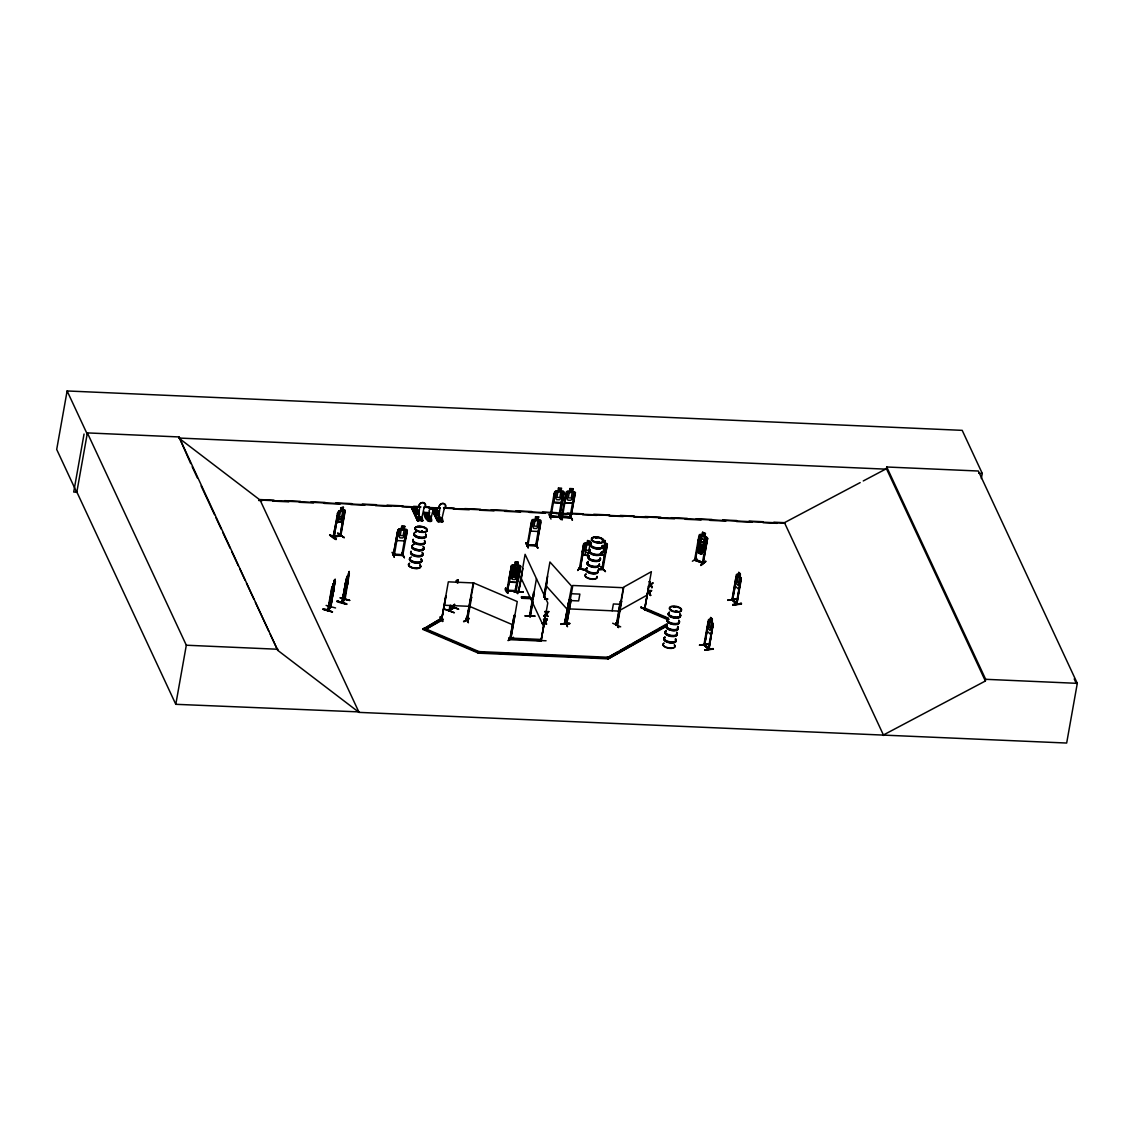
<?xml version="1.0" encoding="UTF-8"?>
<svg xmlns="http://www.w3.org/2000/svg" width="1134" height="1134" viewBox="0 0 1134 1134"><rect width="100%" height="100%" fill="white"/><g stroke="black" fill="none" stroke-linecap="round" stroke-linejoin="round"><path stroke-width="1.5" d="M739.864 586.888L738.773 589.326L734.988 585.881L735.002 582.564M334.247 536.368L333.183 536.325L339.874 535.12M340.824 535.687L345.246 510.555L342.964 510.102M420.133 517.061L419.509 520.095L420.643 517.217M420.757 518.181L420.232 517.147L420.161 518.082M420.161 517.217L420.842 518.351M429.318 520.619L429.658 518.748L430.325 519.23M440.757 518.281C439.099 518.777 442.274 518.777 440.176 517.997M440.446 518.975L440.318 518.025L440.502 519.273M349.57 600.382L340.2 597.845L349.683 600.283M534.78 616.102L525.17 616.116L534.738 615.932M536.538 640.427L546.064 640.767M543.696 597.008L549.933 561.982L571.678 586.25L564.562 623.402M331.142 593.125L331 595.69L333.254 592.742M421.522 518.947L424.13 507.607A3.303 2.835 -26 0 0 424.867 503.468A3.303 2.835 -26 0 0 420.388 503.298A3.303 2.835 -26 0 0 419.651 507.437L418.347 518.819L421.465 518.848M428.539 519.783L429.446 512.242A2.197 1.885 -26 0 1 429.928 509.478A2.197 1.885 -26 0 1 432.919 509.605A2.197 1.885 -26 0 1 432.437 512.355L430.693 519.925L428.397 519.826L428.17 520.974M431.09 521.201L431.161 519.117L431.175 520.761L428.496 520.648L429.474 512.313M434.662 512.341C438.645 519.712 436.462 523.228 442.699 521.399L442.359 518.621L442.388 521.087L438.376 520.931L439.794 508.316A3.303 2.835 -26 0 1 440.531 504.176A3.303 2.835 -26 0 1 445.01 504.361A3.303 2.835 -26 0 1 444.273 508.486L441.65 519.84L438.22 519.698L437.639 521.583L432.99 512.284M981.335 478.562L982.257 473.402L962.199 430.353L67.119 390.961L56.7 449.447L76.758 492.482L87.375 432.904L179.002 436.944L277.745 650.349L359.039 712.379L1066.669 743.039L1077.3 683.348L978.359 471.021L886.731 466.995L886.434 468.696L985.375 681.01L883.429 734.974M84.044 434.038L73.71 492.043L76.928 492.17M179.002 436.944L190.71 463.579M358.925 711.897L175.798 704.313L186.316 645.218L87.375 432.904M329.625 535.248C334.686 534.738 341.518 545.142 329.682 535.177M340.384 535.532L333.027 537.19L337.96 513.645L334.091 537.218L337.96 513.645M342.865 510.215L343.928 510.895L342.964 516.268L341.32 518.848L339.009 519.372L338.187 517.345L339.137 511.973L340.554 510.739L337.762 512.185L333.254 537.36L334.034 536.169M338.811 511.122L336.699 522.646L342.511 521.342L343.8 518.252M340.483 510.683L340.923 507.734L343.474 507.224L340.81 521.725M332.46 611.836C315.436 608.348 324.707 607.342 332.305 612.091M338.499 522.25L341.065 507.848L343.375 507.337M337.62 533.476L344.226 537.629L338.045 533.391M337.762 533.023L344.226 537.658M335.551 607.952L326.11 605.443M340.257 535.007L340.98 534.837L340.03 535.886L344.013 512.313L344.906 512.313L344.013 512.313M340.172 535.858L344.226 512.455M344.693 512.157L340.554 535.517M331.837 587.143L327.641 610.574L330.674 606.733M328.336 610.29L332.092 586.802M328.066 610.602L333.084 584.067L332.588 585.484M328.321 610.347L328.222 609.794M334.247 580.353L332.205 591.92L333.991 587.866M335.437 581.87L335.21 581.175L330.561 607.342L334.473 583.103L332.616 589.623L333.509 588.475M330.561 607.342L335.21 579.134L334.161 580.381M327.995 610.616L330.873 607.016L334.7 583.471M337.351 601.105C366.239 610.418 317.435 595.024 346.664 603.784M340.2 597.845L349.527 600.496M342.199 602.891L346.65 577.759L349.343 573.478L345.062 599.319L342.099 602.962L346.239 579.105L341.773 602.863L344.807 599.021M342.029 602.494L346.239 579.105M348.124 580.154L346.338 584.223L349.244 571.394L344.339 599.517L344.963 598.766M344.367 599.546L347.089 584.464M394.306 557.276L392.222 552.23L394.263 557.148M394.448 554.512L398.332 531.562L397.481 531.52L393.285 555.079L397.921 529.932L399.097 528.954L406.411 529.323L407.333 530.386L405.958 538.126L404.37 540.932L396.999 540.564L396.56 537.7M396.673 537.7L398.034 530.032L399.097 528.954M394.349 555.121L394.306 554.058M406.822 531.931L405.958 531.903L401.762 555.447L401.847 554.441L402.981 554.639M407.333 530.386L402.754 555.334M418.049 520.733L411.77 507.975L416.589 507.848C420.473 512.114 404.413 507.352 417.199 509.109M404.384 557.715L401.805 552.641L404.37 557.673M404.002 557.248L401.819 553.052M418.758 512.313L413.953 512.44L418.758 512.313L419.367 513.574L414.562 513.688L419.325 513.872L416.589 507.848M417.61 509.946L412.804 510.073L417.61 509.946C421.494 514.198 405.433 509.435 418.219 511.207M417.199 519.074L417.836 517.572L418.233 520.038L422.245 520.194L422.231 517.742L422.854 520.889L421.054 517.43M417.836 517.572L417.539 518.862L421.635 518.947L421.848 517.728M418.077 518.805L417.44 520.719L411.699 508.145L417.496 520.704M421.947 519.259L422.231 517.742M424.229 512.398C422.897 522.689 439.156 526.261 427.405 512.525L424.229 512.398C433.471 531.633 426.129 513.886 423.918 512.837M424.91 513.801L428.042 514.127M426.086 516.211L429.262 516.339M427.405 512.525L431.544 521.229M428.085 519.811L427.986 518.989L427.802 520.01L430.977 520.137L431.161 519.117M438.192 521.626L431.969 508.556L436.732 508.741L437.285 510.3M430.325 520.719L430.594 518.947L429.758 519.088M430.764 519.925L430.906 519.103M432.933 510.952L437.752 510.839C440.304 513.645 432.664 513.348 432.99 510.654M439.51 514.453L434.705 514.581L439.453 514.765L436.732 508.741M437.341 519.967L437.611 518.436L438.589 519.712M437.752 519.67L437.979 518.451M439.652 520.974L440.474 518.337M440.658 518.522L441.509 518.366L441.055 520.931M441.778 519.826L441.991 518.607M442.09 520.152L442.359 518.621M492.921 652.929L477.797 652.872L422.812 629.384L441.424 618.313L442.898 619.731L425.434 629.498L443.025 619.008M422.812 629.384L441.424 618.313M445.719 595.903L441.65 619.49L448.327 581.841L473.757 582.961L466.783 620.241M446.144 595.917L441.693 619.476M440.233 617.009L442.699 621.163M449.149 610.645L449.872 605.499L458.575 609.185L449.844 605.882M450.467 605.4L449.39 610.843L450.765 605.513M457.215 582.706L457.796 579.701L457.3 582.748M454.011 604.592L453.784 608.079L454.734 604.422M454.436 604.309L453.657 608.079L453.94 607.229M463.962 621.758L469.235 618.328L464.004 621.262M466.003 618.214L468.413 622.779L466.272 618.2M510.017 638.045L510.81 639.094L517.246 601.559L473.261 582.763L466.471 620.355L467.392 620.723L471.645 597.193L470.908 596.881L466.698 620.582M466.939 619.419L467.321 619.83C468.229 622.169 466.258 618.101 467.548 619.873M477.797 652.872L478.945 651.582L607.682 657.238L608.093 658.131L607.966 658.854L479.228 653.198L478.945 651.582L423.96 628.08L423.818 628.817L478.817 652.305M479.228 653.198L478.945 651.582M505.707 588.135C503.014 589.864 512.072 598.369 505.636 588.177M506.657 590.828L507.933 590.176L506.841 591.027M514.68 564.959L513.05 566.008L512.086 571.38L513.248 573.747L516.168 573.875L518.139 571.635L519.103 566.263L517.699 565.242L518.309 562.223L515.19 562.081L514.779 565.115L512.54 564.874L511.363 565.852L506.728 590.984L516.268 591.409L515.573 590.559M511.462 565.894L509.038 579.276L509.492 582.167L516.849 582.507L518.422 579.687L520.747 566.249L517.827 565.143L518.195 562.308L515.19 562.081M509.69 579.176L507.493 590.814M510.583 574.158L511.774 567.482L510.924 567.439L511.859 567.638L507.508 590.842M507.819 592.699L505.58 588.503L507.748 593.181M515.701 589.042L517.827 593.635L515.701 589.07M515.318 588.603L517.373 593.493M519.471 567.964L515.318 591.409L519.4 567.808L520.336 568.006L519.4 567.808M520.634 566.291L516.083 591.438L516.339 590.389L515.488 590.531M508.131 640.625L513.447 637.662M522.164 574.158L518.536 592.359L525.099 554.313L547.779 602.99L541.003 641.05L509.209 639.647L508.925 638.031L540.72 639.434L541.131 640.313L509.336 638.924L508.925 638.031M525.935 543.186L528.132 547.821L526.091 542.775M509.209 639.647L509.336 638.924M509.861 638.896L514.156 615.351L510.13 638.754M522.902 568.545L518.366 591.976M518.961 592.345L519.103 591.551M527.367 544.589L535.687 545.383L527.466 544.802L527.112 545.624L531.293 522.079L532.158 522.108L527.877 545.454M513.971 615.45L514.893 615.663L510.64 639.207L509.761 638.881M536.651 546.049L541.131 520.889L540.209 519.826L532.923 519.5L531.733 520.492L530.84 531.166L530.471 528.189M536.793 545.185L535.588 545.993L539.784 522.448L540.635 522.49L536.467 546.078L527.041 545.44L528.246 544.66M535.163 519.755L535.56 516.721L538.693 516.863L538.083 519.882L539.472 520.903L538.522 526.275L536.552 528.515L533.618 528.387L532.47 526.006L533.434 520.634L535.05 519.599M529.847 597.051L521.541 596.682L521.413 597.405L521.824 598.298L531.789 598.738M521.824 598.298L521.541 596.682M523.298 592.076L513.773 591.693L523.199 591.792M536.609 544.986L535.673 544.958L535.801 546.035M536.084 543.682L537.814 547.807M533.816 596.768L533.703 592.458L529.465 615.89C531.123 618.682 529.025 612.927 530.443 615.79M536.439 578.652L529.932 616.669M532.498 601.148L529.961 616.726L533.703 592.458M530.287 616.74L532.895 601.97M548.842 514.439L551.011 519.117M554.172 493.375L555.107 493.573L554.172 493.375L549.99 516.92L550.344 516.098L558.58 516.679L550.061 515.913M555.036 493.403L550.869 517.005L551.011 516.126M558.438 488.017L558.041 491.05L556.312 491.929L555.348 497.302L556.51 499.683L559.431 499.811L561.401 497.571L562.351 492.199L560.961 491.178L561.571 488.159L558.467 488.059M544.065 597.42L547.708 576.185M559.388 516.268L558.396 517.132L559.672 516.48M544.377 597.405L547.155 581.799M558.679 517.345L562.662 493.744L563.598 493.942L562.662 493.744M563.513 493.786L559.346 517.373L550.188 516.948M560.933 491.121L564.037 492.241L559.53 517.345M560.239 514.935C566.32 530.074 556.071 504.673 562.436 519.145M570.841 517.685L561.401 517.26L562.521 516.452M565.568 493.871L561.415 517.444L561.741 516.594C580.948 519.641 561.132 513.674 562.251 517.487L566.433 493.914L565.568 493.871L566.433 493.914M541.003 641.05L540.72 639.434M541.584 639.718L540.975 639.293L541.046 640.582L545.383 616.811L541.216 640.2M569.438 491.546L569.835 488.513L572.996 488.711L572.358 491.674L573.747 492.709L572.798 498.081L570.813 500.307L567.893 500.179L566.745 497.812L567.695 492.439L569.438 491.546L567.198 491.306L566.008 492.284L565.115 502.957L572.472 503.283L574.045 500.463M572.84 488.74L572.33 491.632L575.434 492.737L574.414 491.717L567.241 491.447M575.406 492.68L570.742 517.884L574.91 494.282L574.045 494.24L569.892 517.813M560.99 624.423C569.041 620.837 576.256 625.075 560.806 624.097M564.874 620.723C567.354 626.521 569.268 631.043 564.93 620.241M564.604 623.502L569.084 600.042L565.342 623.785M564.93 623.884L569.084 600.042M566.986 622.977L566.022 622.935C565.271 621.134 568.758 622.665 566.192 622.268M617.066 625.344L623.672 587.724L572.798 585.484L566.22 623.147L566.263 622.07M571.054 599.574L566.887 623.176L571.125 599.73L570.189 599.546L571.125 599.73M580.75 566.235L577.674 570.388M577.787 570.487L580.622 566.589L577.858 569.991M583.826 543.597L579.346 568.758L579.559 567.709M582.323 551.294L583.726 543.54L586.987 543.356M584.279 545.539L583.443 545.298L584.379 545.411L580.112 568.928M580.211 568.956L584.379 545.411M584.988 555.036L587.497 540.479L590.559 541.329L587.851 555.83M602.494 555.107L605.131 540.564L602.239 540.762M605.173 540.606L604.62 543.441M600.892 566.603L605.471 571.593L600.949 566.631M602.976 568.432L601.842 569.339L606.095 545.95L607.044 546.049L606.095 545.95M606.236 546.106L602.182 569.509M598.398 569.58L602.778 569.254L601.984 568.46M598.539 569.736L602.877 569.438L607.328 544.249L606.492 543.314L604.507 543.54L605.825 544.448L604.861 549.82L603.005 552.23M603.118 568.588L602.806 569.466M605.995 552.031L607.37 544.306M612.162 610.787L613.381 603.968L620 604.252L618.795 611.084M612.672 623.232L620.681 626.847M665.53 626.847L608.377 658.783L606.775 658.103L667.146 623.7M607.682 657.238L607.966 658.854M608.377 658.783L667.203 625.259M615.946 622.977L618.654 627.57L616.471 622.949M616.372 624.48C614.671 626.308 618.498 623.275 616.173 624.437M616.23 625.33L620.199 601.743L621.134 601.941L620.199 601.743M619.036 611.906L616.726 624.848M619.646 608.434L620.27 604.961M620.737 602.324L623.417 587.284L651.37 571.664L644.438 609.681L644.877 608.377M621.063 601.785L616.896 625.373L615.96 625.117M621.645 601.346L620.879 601.502L621.645 601.346L617.463 624.791L616.116 625.302M617.633 623.913C616.201 624.295 618.285 623.587 617.094 625.004M640.724 607.541L649.017 611.056L640.809 607.441M644.594 609.638L648.832 585.867L644.679 609.808L667.316 619.476M644.679 609.808L645.827 608.504L668.479 618.186M696.815 558.495L692.378 561.217M694.476 560.153L695.014 559.218L702.485 562.294M703.052 563.428L707.616 538.267L703.137 563.414L694.561 560.182L699.097 535.064L700.174 534.383L702.201 535.234L702.626 532.229L705.476 533.306L704.795 536.283L706.043 537.771L705.093 543.143L703.264 544.915C700.514 549.451 705.022 554.002 702.088 546.758C706.454 544.689 703.576 541.726 701.592 545.893L699.593 542.279L700.911 546.29C696.446 548.232 699.678 551.195 701.407 547.198L702.428 550.373L699.65 549.267L700.557 535.702L702.144 535.276M699.664 536.977L695.213 560.479L699.664 536.977L698.728 536.793L699.508 537.091M698.856 553.165L699.48 550.231L698.232 548.728L699.182 543.356L701.01 541.598L701.974 536.24L704.625 537.232L703.675 542.605L704.682 545.426L703.718 550.798L702.13 551.223L701.648 554.271L698.799 553.194L699.366 550.288L696.701 548.204M702.584 532.271L702.116 535.106M701.563 554.143L702.088 551.266M700.94 564.973C715.923 553.576 691.017 573.719 705.561 561.273M702.329 563.144L706.581 539.586L707.361 539.883L706.581 539.586M699.806 645.005L708.311 644.027L699.522 645.189M704.795 644.566L703.845 645.005M708.693 649.442L703.888 645.062L708.396 619.944L709.09 619.377L713.229 624.338L708.736 649.484L713.073 624.338M708.055 623.303L704.384 645.515L707.304 630.391M708.353 621.63L704.71 645.416M713.385 649.187L704.653 649.952L713.229 648.577M710.139 620.539L710.706 617.506L712.308 618.98L712.265 623.601L710.097 630.547L708.594 629.172L708.197 626.138L710.734 617.647M708.835 648.591L708.169 649.045L712.705 625.614L709.062 649.442M727.83 600.368L736.377 598.908L727.83 600.212M736.476 603.132L737.114 604.351L732.266 599.914L736.136 576.554L736.873 576.923M736.576 576.951L732.465 600.396L735.385 585.286M735.98 581.94L736.576 578.595M732.933 599.461L732.366 600.382M732.734 604.847C758.915 600.694 715.54 608.221 741.282 603.387M738.773 572.401L736.278 581.033L736.675 584.067L738.177 585.442L740.346 578.496L740.289 573.875L738.688 572.401L740.389 573.861L739.878 576.738M740.488 580.537L741.225 580.906L740.488 580.537L736.25 603.94M736.618 603.855L740.786 580.495M741.239 579.219L736.816 604.379L740.814 577.702L741.296 579.233M985.375 681.01L985.673 679.309L886.731 466.995M330.391 606.336L330.717 606.477M347.387 585.101C350.647 575.051 344.183 594.088 345.246 585.47M337.11 601.785L346.451 604.394M420.218 518.068L420.062 517.302M346.621 577.759L347.217 576.37M444.755 609.199C456.435 613.65 458.717 614.203 444.726 609.27M513.787 591.537L523.313 591.934M534.638 616.301L524.999 615.776L534.539 616.131M417.652 512.993L415.894 513.064L417.822 512.781M417.723 513.135L416.759 512.129L415.625 512.809M427.816 516.197L427.702 515.417M440.431 617.009L442.586 621.574M442.671 621.205L440.19 617.08M467.251 619.745L467.633 619.717M419.481 527.253L419.764 526.814A6.152 2.679 10.1 0 0 416.589 530.783A6.152 2.679 10.1 0 0 426.852 531.236A6.152 2.679 10.1 0 0 419.736 526.757L420.317 527.438M419.481 527.041L419.665 527.381M422.217 531.506L421.153 531.463L421.735 531.903M422.273 531.208L422.996 531.874L421.409 531.506M596.909 537.828L595.889 537.814L596.768 538.012M598.922 541.924L597.59 542.364M673.922 606.775L674.659 606.803L673.922 607.144M674.191 606.775L674.829 607.186L674.035 607.2M675.467 611.396L677.055 611.354L675.51 611.283M677.126 611.368L676.148 611.283M677.324 611.807L676.644 611.028M711.84 632.063L710.692 634.445L706.921 630.986L709.104 619.504M330.022 535.035L336.231 539.415M603.543 541.74L603.486 541.556A6.18 2.693 10.1 0 0 596.286 536.906A6.18 2.693 10.1 0 0 593.125 540.946A6.18 2.693 10.1 0 0 603.43 541.4L603.6 541.839M604.394 554.824L605.854 551.974M599.801 555.291L604.493 554.965L605.953 551.989M708.183 644.395L699.494 645.232M736.264 599.276L727.773 600.24M518.295 579.616L516.764 582.366L509.577 582.082L509.138 579.261M404.285 540.79L405.83 538.055M530.825 531.109L538.196 531.492L539.77 528.671M510.087 573.563L510.555 576.426L517.813 576.852L519.4 574.031M517.813 576.852L519.372 573.988M561.047 502.731C543.725 500.292 562.308 506.799 562.662 499.966M561.075 502.787L562.634 499.91M430.622 519.018L429.786 518.762M698.034 540.507L699.565 537.97L706.241 540.493L706.567 543.71M698.119 540.564L699.565 537.97M420.856 517.784L420.019 517.685M441.055 519.159L441.112 518.805M469.122 618.668L463.551 621.517M582.763 554.413L582.451 551.266L582.763 554.413L588.56 555.986M334.913 579.942L334.161 581.643L334.743 580.906M332.971 584.038L333.736 583.23M332.971 584.123L335.31 581.218L334.686 582.011M349.045 572.245L348.294 573.946L348.875 573.209M347.103 576.341L347.869 575.533M349.343 573.478L348.833 574.3M328.066 609.539L330.348 606.633M344.481 598.936L342.525 601.941M453.529 607.002L454.295 606.959M547.864 611.439L546.446 613.466L548.714 611.722L547.991 611.694M546.503 619.121L545.071 621.149L547.353 619.405L546.616 619.377M543.81 615.932L546.106 614.16L544.66 616.216L543.81 615.932L545.823 613.678M542.435 623.629L544.745 621.857L543.285 623.913L542.435 623.629L544.448 621.375M543.937 616.187L545.95 613.933L544.802 611.552M548.714 611.722L546.744 613.933L548.601 611.467M542.562 623.884L544.575 621.63L543.441 619.249M547.353 619.405L545.369 621.63L547.226 619.164M650.647 584.237L649.541 581.515L650.647 584.237L652.943 582.961C648.549 583.897 653.964 591.395 651.171 584.662M649.272 591.92L648.18 589.212L649.272 591.92L651.582 590.658L649.513 592.529L650.462 595.449L649.513 592.529M649.555 591.764L650.944 590.389M648.364 586.136L650.718 585.002L652.121 587.596M648.18 589.212L649.116 592.104L647.018 593.989L649.357 592.699L650.76 595.293M590.304 551.081L588.362 552.953L585.498 552.159L584.379 549.437L585.328 544.051L587.029 543.526M649.541 581.515L650.477 584.407L648.393 586.306L649.13 585.995M650.888 584.832L652.943 582.961M339.916 534.865L340.682 534.709M427.475 516.013L426.88 515.431L427.66 516.041M510.428 571.607L513.745 570.7M554.739 491.873L555.83 490.894L563.045 491.263M531.761 520.534L532.937 519.556M511.377 565.909L512.568 564.916M420.019 526.771L419.892 527.097M740.871 577.773L737.072 574.286L736.377 574.839L731.926 599.999L736.618 604.294M736.434 574.924L737.171 574.272M411.458 508.33C419.169 507.834 415.313 507.38 419.056 516.197M412.705 508.004L418.715 520.534M418.914 514.666L415.795 508.486L416.518 508.145M435.413 509.35L436.944 509.407L431.6 509.223M427.121 514.297L430.977 521.186L426.937 512.951M433.131 509.265L431.912 508.854M418.106 520.719L422.571 520.52L421.933 520.86M436.661 509.038L435.938 509.364M441.367 521.725L442.09 521.725M394.448 554.299L393.441 554.03L402.797 554.682M571.026 517.019L570.005 516.934L570.997 516.835M697.481 549.636L704.129 551.974L705.235 551.393L704.101 552.116L702.215 551.351M704.951 536.184L707.573 538.296M697.665 542.817L698.034 546.007L697.722 542.789M706.184 546.035L704.71 548.53L698.034 546.007M703.052 562.535L695.355 559.629M457.881 579.743L456.222 580.721M456.35 580.821L457.824 579.871M457.47 580.523L456.35 582.096L457.3 581.473M457.286 582.578L458.774 582.621M450.042 605.769L458.561 609.142M449.929 610.503L449.262 609.766L453.77 607.47M453.472 607.356L450.028 609.894M449.149 610.687L453.898 607.611M449.532 610.801L454.139 607.767M732.862 599.758L737.284 603.472L732.564 599.787M471.645 597.193L471.163 597.023M509.818 638.201L510.924 638.187M510.031 638.74L510.513 639.165M508.273 640.2L513.461 637.251M650.477 584.407L649.258 581.685M650.718 585.002L651.837 587.766M649.116 592.104L647.883 589.382M651.582 590.658L650.661 590.559M647.018 593.989L647.656 594.259M649.357 592.699L650.462 595.449M619.249 610.673L647.202 595.052M645.827 608.504L644.807 609.071L669.074 619.433M606.775 658.103L617.591 652.064M620.681 650.335L629.951 645.161M633.041 643.432L656.203 630.476M659.293 628.746L665.474 625.302M773.884 522.193L784.473 522.661L860.167 482.602M863.257 480.958L886.434 468.696M513.801 570.742L512.072 571.649L511.108 577.022L512.256 579.389L515.176 579.502L517.147 577.249L518.11 571.876L516.721 570.856L517.345 567.893L514.255 567.822M449.688 609.553L449.631 610.375M421.536 531.407L422.33 531.35M597.717 542.066L598.44 541.854M599.121 542.364L598.001 542.095M675.623 611.198L676.488 610.999M424.995 512.88L424.187 512.611L427.518 512.979M421.324 520.846L421.947 520.832M437.965 521.399L433.344 512.129M438.447 521.597L434.024 512.341M439.17 521.64L432.834 508.897M420.36 517.742L421.423 517.586L420.912 520.038M579.276 568.545L586.122 570.459M338.797 511.037L344.495 509.69L345.161 510.626M340.384 511.689L342.681 511.179M339.42 517.061L341.731 516.551M342.511 521.342L336.699 522.646M338.187 513.801L337.28 513.801M340.087 535.262L333.991 536.41M340.739 535.702L333.439 537.346M549.933 516.735L559.331 517.132M393.229 554.895L402.655 555.334L402.896 554.483M535.532 545.808L536.552 546.035M506.841 590.814L516.055 591.225M442.175 618.64L441.962 619.292M426.965 515.545L428 515.715M420.26 526.899L419.708 527.14M421.409 531.307L422.132 531.166M694.788 559.19L694.83 560.097L703.236 563.244M702.485 562.095L703.392 562.393M732.847 604.394L741.31 603.458M733.003 605.046L741.466 604.11M712.747 622.821L713.229 624.338M713.144 626.011L712.407 625.642M703.902 645.104L709.005 649.399M708.594 648.35L704.497 644.906M704.71 649.924L713.201 648.988M602.749 541.343L604.493 541.23L604.323 542.18L602.579 542.307M605.06 571.508L601.261 567M598.511 568.97L602.083 568.899L598.653 569.126M544.873 598.965L547.566 598.965M544.589 599.191L547.765 599.092L544.774 599.319M560.82 624.182L569.665 623.572M507.89 590.204L515.247 590.587M695.454 559.629L694.632 559.331M421.763 532.073L422.954 531.974L422.259 531.364M598.95 542.846L598.228 542.775M419.211 550.557L418.489 550.472M595.676 561.245L594.953 561.174M676.856 611.977L676.388 611.836M673.582 630.376L672.859 630.306M466.74 620.27L467.577 620.596M437.341 510.002L432.578 509.804L431.969 508.556M433.599 511.902L438.362 512.086M440.02 518.351L441.565 518.479M514.34 567.921L517.246 568.035M519.783 571.905L516.863 570.813M511.604 570.615L518.876 570.898M547.127 616.315L547.892 616.357L546.106 614.16M545.766 624.012L546.531 624.04L544.745 621.857M886.66 469.192L178.803 438.036L260.097 500.066L420.827 507.139M978.784 473.247L982.257 473.402M574.981 494.438L574.045 494.24M572.472 503.283L565.115 502.957M273.989 500.193L259.856 499.57L359.039 712.379M284.591 500.661L300.482 501.356M311.085 501.823L325.217 502.447M335.82 502.915L351.71 503.609M362.313 504.077L376.445 504.701M387.034 505.169L402.939 505.863M413.541 506.331L420.601 506.643M424.13 506.799L429.432 507.04M443.564 507.649L454.167 508.117M464.756 508.585L480.66 509.294M491.263 509.761L507.153 510.456M515.984 510.839L531.889 511.547M542.477 512.015L556.61 512.639M567.213 513.092L583.117 513.801M593.706 514.269L609.61 514.964M620.199 515.431L634.331 516.055M644.934 516.523L660.838 517.217M671.427 517.685L687.332 518.38M696.163 518.777L712.053 519.471M722.656 519.939L736.788 520.563M749.149 521.101L763.281 521.725M424.371 507.295L440.261 508.004M443.791 508.16L784.714 523.157M258.637 500.491L262.181 500.647M272.798 501.115L288.731 501.823M299.348 502.291L313.494 502.915M324.126 503.383L340.044 504.077M350.661 504.545L364.822 505.169M375.439 505.636L391.372 506.331M401.989 506.799L416.15 507.422M428.539 507.975L439.156 508.443M453.317 509.067L469.235 509.761M479.852 510.229L494.013 510.853M504.63 511.321L520.563 512.029M529.408 512.412L545.341 513.121M555.958 513.589L571.876 514.283M582.507 514.751L596.654 515.375M609.043 515.913L623.204 516.537M633.821 517.005L647.982 517.628M658.599 518.096L674.532 518.805M685.149 519.273L701.067 519.967M709.927 520.364L725.845 521.059M736.462 521.527L752.395 522.235M763.012 522.703L777.173 523.327M558.963 514.978L560.635 519.429M572.472 520.01L569.906 514.992L572.089 519.57M558.949 515.006L560.692 519.103M570.345 515.488L572.089 519.982M561.585 517.458L570.629 517.628M538.721 516.906L535.56 516.721M404.781 526.445L401.833 526.275L401.337 529.195L399.607 530.088L398.644 535.461L399.806 537.828L402.726 537.955L404.696 535.73L405.66 530.358L404.257 529.323L404.866 526.304L401.748 526.176L401.223 529.054M536.07 543.71L537.757 548.119M402.726 555.49L393.498 555.107M512.568 564.959L519.797 565.327M517.728 576.696L510.47 576.526L510.002 573.62M571.38 593.734L579.871 594.103L578.652 600.921L570.175 600.552M521.952 597.561L531.917 598.001M568.63 608.887L619.504 611.127M444.159 605.23L469.604 606.35M508.783 638.768L521.158 639.307M529.989 639.704L540.592 640.157M501.738 653.312L517.614 654.02M528.189 654.474L544.065 655.183M554.639 655.65L570.515 656.345M579.332 656.728L595.208 657.437M479.356 652.461L608.093 658.131M985.673 679.309L1077.3 683.348M186.316 645.218L277.943 649.258M566.844 622.949L566.206 623.119M570.147 516.962L570.062 517.827M551.081 515.927L551.039 516.962M580.154 568.077L579.346 567.851L586.235 569.849M598.568 541.924L599.362 542.336M421.281 531.69L422.032 532.002M704.795 644.863L708.892 648.634M584.889 542.931L589.893 544.32L591.268 545.709M586.859 544.49L589.723 545.284M585.909 549.862L588.773 550.656M582.876 554.299L588.532 555.873M579.276 568.701L587.483 570.997M323.105 609.284L332.46 611.935M700.16 534.525L706.695 536.992M700.599 543.895L703.264 544.915M698.969 553.108L701.62 554.101M649.3 610.886L640.809 607.059L649.073 610.942M645.7 609.241L668.337 618.909M606.917 657.38L608.519 658.06M469.093 606.151L513.078 624.947M441.296 619.051L442.898 619.731M422.939 628.661L477.924 652.149M441.976 521.739L443.011 521.753L441.381 518.692M438.461 521.626L433.741 512.313M418.333 520.733L411.826 507.663M616.088 622.92L618.228 627.471M535.645 543.611L537.672 548.246M596.002 537.856L596.257 537.488A6.152 2.679 10.1 0 1 603.316 541.924A6.152 2.679 10.1 0 1 593.054 541.485A6.152 2.679 10.1 0 1 596.201 537.459L596.186 537.927M710.607 617.52L712.237 619.022M545.766 585.385L567.51 609.653M563.116 491.164L564.037 492.241M435.81 513.447C438.546 512.809 437.781 515.233 435.782 513.319M417.751 512.894L415.724 512.951M444.273 508.486L444.315 508.585A3.303 2.835 -26 0 0 445.052 504.446A3.303 2.835 -26 0 0 440.573 504.276A3.303 2.835 -26 0 0 439.836 508.415L439.836 508.415M437.341 510.754L438.943 513.844M441.608 519.741L442.388 521.087M437.1 510.938L438.603 514.028M436.803 510.895L439.794 517.104L437.242 512.086M436.817 512.426L439.198 517.09M426.951 512.937L429.162 517.09M424.13 507.607L424.187 507.706A3.303 2.835 -26 0 0 424.924 503.567A3.303 2.835 -26 0 0 420.431 503.397A3.303 2.835 -26 0 0 419.693 507.522L419.651 507.437M428.227 519.003L428.638 519.84M416.447 508.316L418.715 512.951M420.969 517.6L422.486 520.69M416.093 508.486L419.226 514.694M415.597 508.117L419.396 516.013M546.616 613.678L547.892 616.357M545.241 621.375L546.531 624.04M564.746 620.667L567.057 625.302M545.454 611.339L546.446 613.466M544.079 619.022L545.071 621.149M784.473 522.661L883.655 735.484M557.928 490.894L554.639 491.83L553.718 502.461M558.92 514.935L561.075 519.57M525.963 543.143L528.132 547.821M520.931 577.716L543.611 626.379M396.999 540.564L396.645 537.644M192.185 466.769L197.401 477.953M201.115 485.933L214.51 514.666M215.999 517.855L221.201 529.025M222.689 532.229L230.131 548.19M231.62 551.379L238.31 565.753M239.798 568.942L245.015 580.112M246.503 583.301L253.931 599.262M255.419 602.466L268.815 631.199M270.303 634.388L277.745 650.349M67.119 390.961L87.176 434.01M76.843 492L175.798 704.313M1074.21 678.897L1076.294 683.504M424.796 542.25A6.18 2.693 10.1 0 1 418.588 544.66A6.18 2.693 10.1 0 1 413.031 540.337M424.952 541.868A6.265 2.722 10.1 0 1 418.644 544.32A6.265 2.722 10.1 0 1 413.017 539.94M423.28 546.942A6.18 2.693 10.1 0 1 418.418 550.217A6.18 2.693 10.1 0 1 412.067 545.78M423.322 546.545A6.152 2.679 10.1 0 1 418.489 549.806A6.152 2.679 10.1 0 1 412.152 545.397A6.152 2.679 10.1 0 0 418.489 549.792A6.152 2.679 10.1 0 0 423.336 546.531M425.548 534.667A6.265 2.722 10.1 0 1 420.615 537.984A6.265 2.722 10.1 0 1 414.165 533.476M424.442 540.422A6.18 2.693 10.1 0 1 419.58 543.682A6.18 2.693 10.1 0 1 413.23 539.245M425.945 535.787A6.18 2.693 10.1 0 1 419.736 538.211A6.18 2.693 10.1 0 1 414.179 533.873M424.456 540.79A6.265 2.722 10.1 0 1 419.523 544.107A6.265 2.722 10.1 0 1 413.074 539.6M425.604 534.327A6.265 2.722 10.1 0 1 420.671 537.644A6.265 2.722 10.1 0 1 414.222 533.15M414.902 532.597A6.265 2.722 10.1 0 1 415.937 532.186M425.59 533.958A6.18 2.693 10.1 0 1 420.728 537.232A6.18 2.693 10.1 0 1 414.378 532.796M415.044 532.243A6.18 2.693 10.1 0 1 416.065 531.846M421.522 560.65A6.18 2.693 10.1 0 1 415.313 563.059A6.18 2.693 10.1 0 1 409.757 558.736M421.111 559.516A6.265 2.722 10.1 0 1 416.178 562.833A6.265 2.722 10.1 0 1 409.743 558.339M420.019 565.285A6.18 2.693 10.1 0 1 414.349 568.446A6.18 2.693 10.1 0 1 409.459 563.57M420.062 564.93A6.152 2.679 10.1 0 1 414.42 568.077A6.152 2.679 10.1 0 1 409.544 563.215A6.18 2.693 10.1 0 0 414.392 568.247A6.18 2.693 10.1 0 0 420.062 565.072M423.705 548.261A6.152 2.679 10.1 0 1 417.525 550.67A6.152 2.679 10.1 0 1 411.982 546.347M423.804 547.906A6.18 2.693 10.1 0 1 417.581 550.33A6.18 2.693 10.1 0 1 412.011 545.993M422.259 553.066A6.265 2.722 10.1 0 1 417.326 556.383A6.265 2.722 10.1 0 1 410.891 551.875M421.168 558.821A6.18 2.693 10.1 0 1 416.306 562.081A6.18 2.693 10.1 0 1 409.941 557.644M422.67 554.186A6.18 2.693 10.1 0 1 416.462 556.61A6.18 2.693 10.1 0 1 410.905 552.272M421.182 559.19A6.265 2.722 10.1 0 1 416.235 562.507A6.265 2.722 10.1 0 1 409.799 557.999M410.48 557.446A6.265 2.722 10.1 0 1 411.514 557.035M422.33 552.726A6.265 2.722 10.1 0 1 417.397 556.043A6.265 2.722 10.1 0 1 410.947 551.549M422.316 552.357A6.18 2.693 10.1 0 1 417.454 555.632A6.18 2.693 10.1 0 1 411.089 551.195M678.614 621.333A6.18 2.693 10.1 0 1 673.752 624.593A6.18 2.693 10.1 0 1 667.402 620.156M678.756 620.95A6.265 2.722 10.1 0 1 673.015 624.154A6.265 2.722 10.1 0 1 668.068 619.207M677.664 626.719A6.18 2.693 10.1 0 1 671.994 629.88A6.18 2.693 10.1 0 1 667.104 625.061M667.104 625.004A6.18 2.693 10.1 0 0 671.994 629.88A6.18 2.693 10.1 0 0 677.65 626.762M677.693 626.365A6.152 2.679 10.1 0 1 672.065 629.512A6.152 2.679 10.1 0 1 667.189 624.65M679.904 614.486A6.265 2.722 10.1 0 1 674.163 617.704A6.265 2.722 10.1 0 1 669.216 612.757M678.812 620.241A6.18 2.693 10.1 0 1 673.142 623.417A6.18 2.693 10.1 0 1 668.266 618.526M679.762 614.869A6.18 2.693 10.1 0 1 674.106 618.044A6.18 2.693 10.1 0 1 669.216 613.154M678.812 620.61A6.265 2.722 10.1 0 1 673.072 623.828A6.265 2.722 10.1 0 1 668.124 618.88M679.975 614.16A6.265 2.722 10.1 0 1 674.22 617.364A6.265 2.722 10.1 0 1 669.273 612.417M679.961 613.792A6.18 2.693 10.1 0 1 674.291 616.953A6.18 2.693 10.1 0 1 669.414 612.077M675.34 639.732A6.18 2.693 10.1 0 1 669.684 642.893A6.18 2.693 10.1 0 1 664.793 638.017M675.481 639.349A6.265 2.722 10.1 0 1 669.74 642.553A6.265 2.722 10.1 0 1 664.779 637.606M674.376 645.118A6.18 2.693 10.1 0 1 668.72 648.279A6.18 2.693 10.1 0 1 663.829 643.403M674.418 644.764A6.152 2.679 10.1 0 1 668.777 647.911A6.152 2.679 10.1 0 1 663.914 643.049M677.522 627.315A6.152 2.679 10.1 0 1 671.895 630.476A6.152 2.679 10.1 0 1 667.019 625.628M667.019 625.614A6.152 2.679 10.1 0 0 671.895 630.476A6.152 2.679 10.1 0 0 677.522 627.343M676.629 632.885A6.265 2.722 10.1 0 1 670.889 636.103A6.265 2.722 10.1 0 1 665.942 631.156M675.538 638.64A6.18 2.693 10.1 0 1 669.868 641.816A6.18 2.693 10.1 0 1 664.978 636.925M676.488 633.268A6.18 2.693 10.1 0 1 670.832 636.443A6.18 2.693 10.1 0 1 665.942 631.553M675.538 639.009A6.265 2.722 10.1 0 1 669.797 642.227A6.265 2.722 10.1 0 1 664.85 637.28M676.686 632.559A6.265 2.722 10.1 0 1 670.945 635.763A6.265 2.722 10.1 0 1 665.998 630.816M676.686 632.191A6.18 2.693 10.1 0 1 671.016 635.352A6.18 2.693 10.1 0 1 666.126 630.476M601.261 552.938A6.18 2.693 10.1 0 1 594.259 555.206A6.18 2.693 10.1 0 1 590.162 550.472M601.417 552.57A6.265 2.722 10.1 0 1 594.315 554.866A6.265 2.722 10.1 0 1 590.162 550.075M600.481 558.693A6.152 2.679 10.1 0 1 592.6 560.026A6.152 2.679 10.1 0 1 589.297 555.518M600.354 558.126A6.18 2.693 10.1 0 1 593.337 560.394A6.18 2.693 10.1 0 1 589.241 555.66M602.565 546.106A6.265 2.722 10.1 0 1 595.463 548.417A6.265 2.722 10.1 0 1 591.31 543.611M601.459 551.861A6.18 2.693 10.1 0 1 594.457 554.129A6.18 2.693 10.1 0 1 590.36 549.395M601.87 545.737A6.18 2.693 10.1 0 1 596.201 548.899A6.18 2.693 10.1 0 1 591.324 544.022M601.474 552.23A6.265 2.722 10.1 0 1 594.372 554.526A6.265 2.722 10.1 0 1 590.219 549.735M602.622 545.78A6.265 2.722 10.1 0 1 595.52 548.076A6.265 2.722 10.1 0 1 591.367 543.285M602.608 545.397A6.18 2.693 10.1 0 1 595.605 547.665A6.18 2.693 10.1 0 1 591.509 542.945M597.987 571.338A6.18 2.693 10.1 0 1 590.984 573.606A6.18 2.693 10.1 0 1 586.888 568.871M598.142 570.969A6.265 2.722 10.1 0 1 591.041 573.265A6.265 2.722 10.1 0 1 586.888 568.474M597.023 576.738A6.18 2.693 10.1 0 1 590.02 579.006A6.18 2.693 10.1 0 1 585.924 574.286M597.065 576.37A6.152 2.679 10.1 0 1 590.091 578.623A6.152 2.679 10.1 0 1 586.023 573.917M599.631 558.197A6.152 2.679 10.1 0 1 593.989 561.358A6.152 2.679 10.1 0 1 589.113 556.496M600.269 558.623A6.18 2.693 10.1 0 1 593.252 560.891A6.18 2.693 10.1 0 1 589.141 556.156M599.291 564.505A6.265 2.722 10.1 0 1 592.189 566.802A6.265 2.722 10.1 0 1 588.036 562.01M598.185 570.246A6.18 2.693 10.1 0 1 591.183 572.514A6.18 2.693 10.1 0 1 587.086 567.794M599.276 565.611A6.18 2.693 10.1 0 1 591.353 566.957A6.18 2.693 10.1 0 1 588.036 562.421M598.199 570.629A6.265 2.722 10.1 0 1 591.097 572.925A6.265 2.722 10.1 0 1 586.944 568.134M599.347 564.179A6.265 2.722 10.1 0 1 592.246 566.476A6.265 2.722 10.1 0 1 588.092 561.684M599.333 563.796A6.18 2.693 10.1 0 1 592.331 566.064A6.18 2.693 10.1 0 1 588.234 561.344M341.391 508.245L341.221 509.194L342.879 507.904L341.391 508.245M347.713 576.554L346.749 581.926L348.606 575.406L347.713 576.554M401.167 530.159L400.217 535.532L403.137 535.659L404.087 530.287L401.167 530.159M402.286 526.828L402.116 527.778L404.002 527.863L404.172 526.899L402.286 526.828M424.64 513.234L427.802 513.362L424.64 513.234M425.321 514.638L428.496 514.765L425.321 514.638M425.675 515.375L428.85 515.502L425.675 515.375M434.138 513.022L438.901 513.206L434.138 513.022M513.631 571.706L512.667 577.078L515.587 577.192L516.537 571.819L513.631 571.706M514.609 566.064L513.659 571.437L516.58 571.579L517.529 566.206L514.609 566.064M514.751 568.375L514.581 569.325L516.452 569.396L516.622 568.446L514.751 568.375M515.729 562.733L515.559 563.697L517.444 563.782L517.614 562.818L515.729 562.733M534.993 520.704L534.029 526.077L536.949 526.204L537.913 520.832L534.993 520.704M536.113 517.373L535.943 518.337L537.814 518.408L537.984 517.458L536.113 517.373M557.871 492L556.907 497.372L559.842 497.5L560.791 492.128L557.871 492M558.991 488.669L558.821 489.633L560.692 489.718L560.862 488.754L558.991 488.669M569.268 492.51L568.304 497.883L571.224 498.01L572.188 492.638L569.268 492.51M570.388 489.165L570.218 490.129L572.089 490.214L572.259 489.25L570.388 489.165M587.979 541.272L587.809 542.222L589.637 542.747L589.822 541.783L587.979 541.272M699.692 551.847L699.522 552.797L701.237 553.449L701.407 552.485L699.692 551.847M703.052 533.051L702.882 534.015L704.583 534.653L704.753 533.703L703.052 533.051M709.969 621.503L709.005 626.875L710.508 628.25L711.457 622.864L709.969 621.503M710.834 618.384L711.628 620.227L710.834 618.384M738.036 576.384L737.086 581.756L738.574 583.131L739.538 577.759L738.036 576.384M738.9 573.28L739.694 575.122L738.9 573.28M333.991 589.496L333.254 592.813L333.991 589.496M516.679 578.538L515.658 578.595L514.439 575.746L511.236 578.439L513.886 575.08L512.511 571.72L514.609 574.456L517.742 571.919L515.162 575.151L516.679 578.538M703.675 542.605L701.01 541.613L703.675 542.591M416.66 530.258A6.18 2.693 10.1 0 0 426.965 530.712A6.18 2.693 10.1 0 0 419.821 526.204A6.18 2.693 10.1 0 0 416.66 530.258M413.839 544.448A6.152 2.679 10.1 0 0 412.819 544.844A6.152 2.679 10.1 0 1 413.839 544.433M416.617 530.443A6.18 2.693 10.1 0 0 426.937 530.896A6.18 2.693 10.1 0 0 419.793 526.389A6.18 2.693 10.1 0 0 416.617 530.443M671.03 610.078A6.18 2.693 10.1 0 0 681.336 610.531A6.18 2.693 10.1 0 0 674.191 606.038A6.18 2.693 10.1 0 0 671.03 610.078M670.945 610.616A6.152 2.679 10.1 0 0 681.208 611.07A6.152 2.679 10.1 0 0 674.092 606.591A6.152 2.679 10.1 0 0 670.945 610.616M593.309 560.593A6.18 2.693 10.1 0 0 600.297 558.325A6.18 2.693 10.1 0 1 593.295 560.607A6.18 2.693 10.1 0 1 589.198 555.887A6.18 2.693 10.1 0 0 593.309 560.593M593.082 541.145A6.18 2.693 10.1 0 0 603.401 541.598A6.18 2.693 10.1 0 0 596.257 537.091A6.18 2.693 10.1 0 0 593.082 541.145"/></g></svg>
